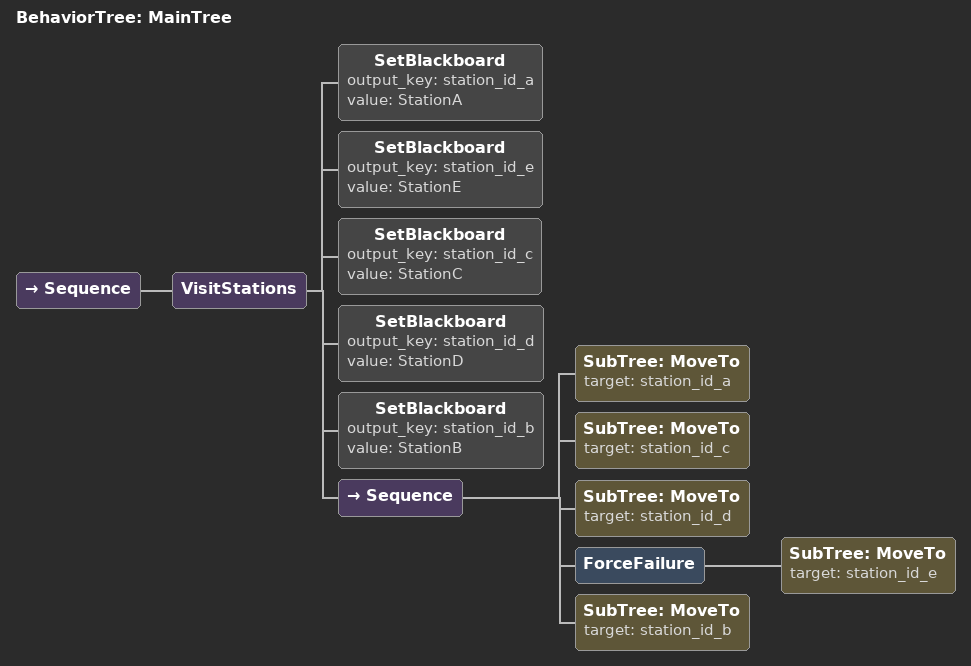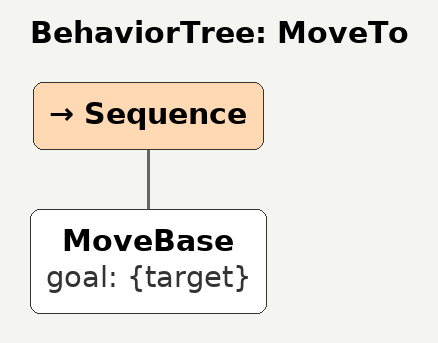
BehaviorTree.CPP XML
<root main_tree_to_execute="MainTree">
    <BehaviorTree ID="MainTree">
        <Sequence>
           ; Visit Stations in sequence
            <VisitStations>
                <SetBlackboard output_key="station_id_a" value="StationA" />
                <SetBlackboard output_key="station_id_e" value="StationE" />
                <SetBlackboard output_key="station_id_c" value="StationC" />
                <SetBlackboard output_key="station_id_d" value="StationD" />
                <SetBlackboard output_key="station_id_b" value="StationB" />
                <Sequence>
                    <SubTree ID="MoveTo" target="station_id_a" />
                    <SubTree ID="MoveTo" target="station_id_c" />
                    <SubTree ID="MoveTo" target="station_id_d" />
                    <ForceFailure>
                        <SubTree ID="MoveTo" target="station_id_e" />
                    </ForceFailure>
                    <SubTree ID="MoveTo" target="station_id_b" />
                </Sequence>
            </VisitStations>
        </Sequence>
    </BehaviorTree>
    <BehaviorTree ID="MoveTo">
        <Sequence>
            <MoveBase goal="{target}" />
        </Sequence>
    </BehaviorTree>
</root>
